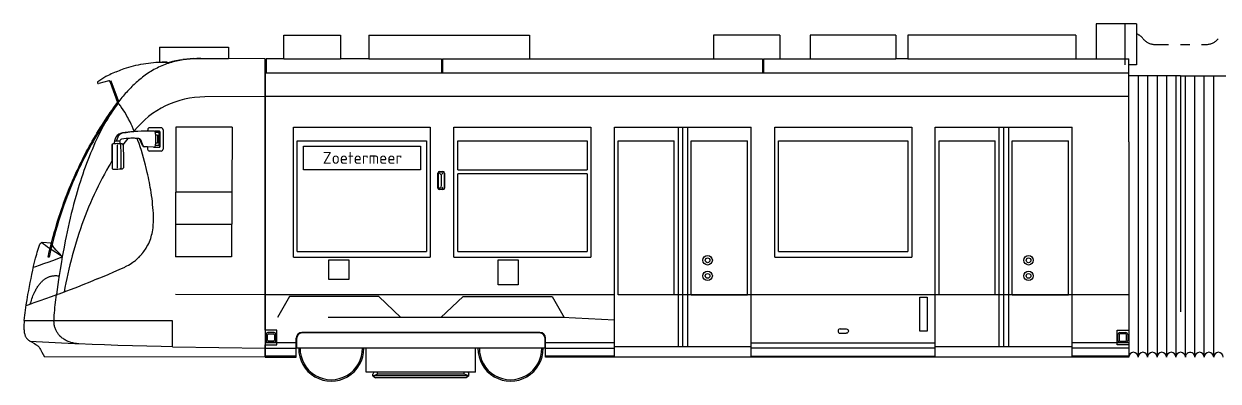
# Model space of a CAD drawing. Header units: metres. Extents: x -36.8 to 0, y 0 to 5.1.
# Drawn here: x -36.76 to -24.11, y -0.01 to 3.77 of the extents above; entities that cross this region are included whole.
import ezdxf
from ezdxf.enums import TextEntityAlignment as Align

# ---------------------------------------------------------------- set-up
doc = ezdxf.new("R2010")
doc.units = ezdxf.units.M
doc.header["$MEASUREMENT"] = 0
for name, pattern in [('AUSGEZOGEN', [0]), ('GESTRICHELT', [0.5, 0.25, -0.25]), ('STRICH2PUNKT', [0.5, 0.25, -0.1, 0, -0.05, 0, -0.1]), ('STRICHPUNKT', [0.4, 0.15, -0.125, 0, -0.125]), ('UNSICHTBAR', [0.5, 0.25, -0.25])]:
    doc.linetypes.add(name, pattern=pattern)
doc.styles.get("Standard").update_dxf_attribs({"font": '', "height": 0.25})
doc.styles.get('Standard').set_extended_font_data('NLCS-ISO')

msp = doc.modelspace()

# ---------------------------------------------------------------- linework, layer by layer
at = {"ltscale": 0.1}
for p, q in [((-25.399, 3.77), (-25.399, 3.4)), ((-24.972, 3.77), (-25.399, 3.77)), ((-24.972, 3.77), (-24.972, 3.335)), ((-34.006, 3.4), (-34.006, 3.65)), ((-34.006, 3.65), (-33.406, 3.65)), ((-33.406, 3.65), (-33.406, 3.4)), ((-33.106, 3.65), (-31.406, 3.65)), ((-33.106, 3.65), (-33.106, 3.4)), ((-31.406, 3.65), (-31.406, 3.4)), ((-29.456, 3.65), (-29.456, 3.4)), ((-28.751, 3.65), (-29.456, 3.65)), ((-28.751, 3.65), (-28.751, 3.4)), ((-27.524, 3.65), (-28.43, 3.65)), ((-28.43, 3.65), (-28.43, 3.4)), ((-27.524, 3.65), (-27.524, 3.4)), ((-27.395, 3.65), (-27.395, 3.4)), ((-25.615, 3.65), (-27.395, 3.65)), ((-25.615, 3.65), (-25.615, 3.4)), ((-35.325, 3.523), (-34.595, 3.523)), ((-35.325, 3.523), (-35.325, 3.365)), ((-34.595, 3.523), (-34.595, 3.403)), ((-35.733, 3.284), (-35.715, 3.29)), ((-35.715, 3.29), (-35.698, 3.296)), ((-35.698, 3.296), (-35.673, 3.304)), ((-35.673, 3.304), (-35.649, 3.312)), ((-35.649, 3.312), (-35.624, 3.319)), ((-35.624, 3.319), (-35.599, 3.325)), ((-35.599, 3.325), (-35.574, 3.331)), ((-35.574, 3.331), (-35.548, 3.337)), ((-35.548, 3.337), (-35.522, 3.342)), ((-35.522, 3.342), (-35.495, 3.347)), ((-35.495, 3.347), (-35.469, 3.351)), ((-35.469, 3.351), (-35.442, 3.355)), ((-35.442, 3.355), (-35.415, 3.358)), ((-35.415, 3.358), (-35.388, 3.361)), ((-35.388, 3.361), (-35.362, 3.363)), ((-35.362, 3.363), (-35.335, 3.364)), ((-35.335, 3.364), (-35.308, 3.365)), ((-35.325, 3.365), (-35.31, 3.366)), ((-35.31, 3.366), (-35.297, 3.366)), ((-35.308, 3.365), (-35.295, 3.366)), ((-35.295, 3.366), (-35.284, 3.366)), ((-35.284, 3.366), (-35.273, 3.365)), ((-35.273, 3.365), (-35.263, 3.365)), ((-35.263, 3.365), (-35.253, 3.364)), ((-35.253, 3.364), (-35.244, 3.363)), ((-35.246, 3.363), (-35.238, 3.361)), ((-35.244, 3.363), (-35.237, 3.361)), ((-35.238, 3.361), (-35.231, 3.36)), ((-35.237, 3.361), (-35.229, 3.359)), ((-35.23, 3.359), (-35.231, 3.36)), ((-35.228, 3.359), (-35.23, 3.359)), ((-35.228, 3.359), (-35.229, 3.359)), ((-35.226, 3.36), (-35.228, 3.359)), ((-35.226, 3.359), (-35.228, 3.359)), ((-35.226, 3.36), (-35.222, 3.361)), ((-35.224, 3.359), (-35.226, 3.359)), ((-35.224, 3.359), (-35.22, 3.36)), ((-35.207, 3.365), (-35.222, 3.361)), ((-35.205, 3.365), (-35.22, 3.36)), ((-35.188, 3.37), (-35.207, 3.365)), ((-35.186, 3.37), (-35.205, 3.365)), ((-35.169, 3.375), (-35.188, 3.37)), ((-35.167, 3.374), (-35.186, 3.37)), ((-35.15, 3.379), (-35.169, 3.375)), ((-35.149, 3.378), (-35.167, 3.374)), ((-35.131, 3.383), (-35.15, 3.379)), ((-35.13, 3.382), (-35.149, 3.378)), ((-35.112, 3.386), (-35.131, 3.383)), ((-35.111, 3.386), (-35.13, 3.382)), ((-35.093, 3.389), (-35.112, 3.386)), ((-35.092, 3.389), (-35.111, 3.386)), ((-35.093, 3.389), (-35.078, 3.391)), ((-35.092, 3.389), (-35.076, 3.391)), ((-35.074, 3.392), (-35.078, 3.391)), ((-35.072, 3.391), (-35.076, 3.391)), ((-35.055, 3.394), (-35.074, 3.392)), ((-35.053, 3.394), (-35.072, 3.391)), ((-35.036, 3.396), (-35.055, 3.394)), ((-35.034, 3.396), (-35.053, 3.394)), ((-34.96, 3.403), (-35.036, 3.396)), ((-35.016, 3.397), (-35.034, 3.396)), ((-34.999, 3.399), (-35.016, 3.397)), ((-34.981, 3.4), (-34.999, 3.399)), ((-34.963, 3.4), (-34.981, 3.4)), ((-34.928, 3.402), (-34.963, 3.4)), ((-34.96, 3.403), (-34.595, 3.403)), ((-34.89, 3.402), (-34.928, 3.402)), ((-34.205, 3.4), (-34.89, 3.402)), ((-34.205, 0.524), (-34.205, 3.4)), ((-34.195, 3.4), (-34.195, 3.25)), ((-34.006, 3.4), (-34.195, 3.4)), ((-34.006, 3.4), (-33.406, 3.4)), ((-33.106, 3.4), (-33.406, 3.4)), ((-33.106, 3.4), (-32.335, 3.4)), ((-32.335, 3.4), (-32.335, 3.25)), ((-32.325, 3.4), (-32.325, 3.25)), ((-32.325, 3.4), (-31.406, 3.4)), ((-31.406, 3.4), (-29.456, 3.4)), ((-29.456, 3.4), (-28.935, 3.4)), ((-28.935, 3.4), (-28.935, 3.25)), ((-28.925, 3.4), (-28.925, 3.25)), ((-28.925, 3.4), (-28.751, 3.4)), ((-28.751, 3.4), (-28.43, 3.4)), ((-28.43, 3.4), (-27.524, 3.4)), ((-27.395, 3.4), (-27.524, 3.4)), ((-27.395, 3.4), (-25.615, 3.4)), ((-25.615, 3.4), (-25.399, 3.4)), ((-25.399, 3.4), (-25.055, 3.4)), ((-25.055, 3.335), (-25.055, 3.4)), ((-25.055, 3.25), (-25.055, 3.335)), ((-24.972, 3.335), (-25.055, 3.335)), ((-35.957, 3.171), (-35.978, 3.157)), ((-35.863, 3.167), (-35.969, 3.139)), ((-35.935, 3.185), (-35.957, 3.171)), ((-35.914, 3.198), (-35.935, 3.185)), ((-35.892, 3.211), (-35.914, 3.198)), ((-35.869, 3.223), (-35.892, 3.211)), ((-35.852, 3.231), (-35.869, 3.223)), ((-35.863, 3.167), (-35.859, 3.167)), ((-35.859, 3.167), (-35.857, 3.168)), ((-35.856, 3.168), (-35.857, 3.168)), ((-35.855, 3.167), (-35.856, 3.168)), ((-35.854, 3.167), (-35.855, 3.167)), ((-35.853, 3.166), (-35.854, 3.167)), ((-35.852, 3.163), (-35.853, 3.166)), ((-35.836, 3.24), (-35.852, 3.231)), ((-35.849, 3.159), (-35.852, 3.163)), ((-35.819, 3.248), (-35.836, 3.24)), ((-35.802, 3.255), (-35.819, 3.248)), ((-35.784, 3.263), (-35.802, 3.255)), ((-35.784, 3.263), (-35.767, 3.27)), ((-35.767, 3.27), (-35.75, 3.277)), ((-35.75, 3.277), (-35.733, 3.284)), ((-34.206, 3.25), (-34.205, 2.661)), ((-34.195, 3.25), (-34.206, 3.25)), ((-34.195, 3.25), (-32.335, 3.25)), ((-32.335, 3.25), (-32.325, 3.25)), ((-32.325, 3.25), (-28.935, 3.25)), ((-28.935, 3.25), (-28.925, 3.25)), ((-28.925, 3.25), (-25.055, 3.25)), ((-25.055, 3.22), (-25.055, 3.25)), ((-24.505, 3.22), (-25.055, 3.22)), ((-25.055, 2.661), (-25.055, 3.22)), ((-24.955, 3.22), (-24.955, 0.24)), ((-24.855, 3.22), (-24.855, 0.24)), ((-24.755, 3.22), (-24.755, 0.24)), ((-24.655, 3.22), (-24.655, 0.24)), ((-24.555, 3.22), (-24.555, 0.24)), ((-24.505, 3.22), (-23.955, 3.22)), ((-24.455, 2.531), (-24.455, 3.22)), ((-24.355, 0.24), (-24.355, 3.22)), ((-24.255, 0.24), (-24.255, 3.22)), ((-24.155, 0.24), (-24.155, 3.22)), ((-35.981, 3.153), (-35.982, 3.15)), ((-35.982, 3.15), (-35.982, 3.147)), ((-35.982, 3.147), (-35.981, 3.145)), ((-35.979, 3.155), (-35.981, 3.153)), ((-35.978, 3.157), (-35.979, 3.155)), ((-35.847, 3.154), (-35.849, 3.159)), ((-35.845, 3.15), (-35.847, 3.154)), ((-35.765, 2.933), (-35.845, 3.15)), ((-35.789, 2.91), (-35.77, 2.936)), ((-35.765, 2.932), (-35.782, 2.909)), ((-35.765, 2.933), (-35.77, 2.936)), ((-35.765, 2.932), (-35.765, 2.933)), ((-35.883, 2.777), (-35.864, 2.804)), ((-35.862, 2.786), (-35.877, 2.761)), ((-35.864, 2.804), (-35.846, 2.83)), ((-35.847, 2.811), (-35.862, 2.786)), ((-35.831, 2.836), (-35.847, 2.811)), ((-35.846, 2.83), (-35.827, 2.857)), ((-35.815, 2.861), (-35.831, 2.836)), ((-35.827, 2.857), (-35.808, 2.884)), ((-35.799, 2.885), (-35.815, 2.861)), ((-35.808, 2.884), (-35.789, 2.91)), ((-35.782, 2.909), (-35.799, 2.885)), ((-35.971, 2.64), (-35.953, 2.667)), ((-35.953, 2.667), (-35.936, 2.695)), ((-35.92, 2.685), (-35.939, 2.65)), ((-35.936, 2.695), (-35.918, 2.722)), ((-35.906, 2.711), (-35.92, 2.685)), ((-35.918, 2.722), (-35.901, 2.749)), ((-35.892, 2.736), (-35.906, 2.711)), ((-35.901, 2.749), (-35.883, 2.777)), ((-35.877, 2.761), (-35.892, 2.736)), ((-35.306, 2.669), (-35.429, 2.669)), ((-35.15, 2.677), (-35.155, 1.302)), ((-34.556, 2.677), (-35.15, 2.677)), ((-34.556, 2.677), (-34.561, 1.302)), ((-34.205, 2.661), (-34.205, 0.24)), ((-33.905, 1.3), (-33.905, 2.675)), ((-33.905, 2.675), (-32.455, 2.675)), ((-32.455, 2.675), (-32.455, 1.3)), ((-32.205, 1.3), (-32.205, 2.675)), ((-32.205, 2.675), (-30.755, 2.675)), ((-30.755, 2.675), (-30.755, 1.3)), ((-30.505, 0.35), (-30.505, 2.675)), ((-30.505, 2.675), (-29.055, 2.675)), ((-29.83, 2.675), (-29.83, 0.35)), ((-29.78, 0.35), (-29.78, 2.675)), ((-29.73, 2.675), (-29.73, 0.35)), ((-29.055, 0.35), (-29.055, 2.675)), ((-28.805, 2.675), (-27.355, 2.675)), ((-28.805, 1.3), (-28.805, 2.675)), ((-27.355, 2.675), (-27.355, 1.3)), ((-27.105, 0.35), (-27.105, 2.675)), ((-27.105, 2.675), (-25.655, 2.675)), ((-26.43, 2.675), (-26.43, 0.35)), ((-26.38, 0.35), (-26.38, 2.675)), ((-26.33, 2.675), (-26.33, 0.35)), ((-25.655, 0.35), (-25.655, 2.675)), ((-25.055, 2.52), (-25.055, 2.661)), ((-36.037, 2.527), (-36.021, 2.556)), ((-36.021, 2.556), (-36.004, 2.584)), ((-35.991, 2.544), (-36.008, 2.508)), ((-36.004, 2.584), (-35.988, 2.612)), ((-35.974, 2.58), (-35.991, 2.544)), ((-35.988, 2.612), (-35.971, 2.64)), ((-35.957, 2.615), (-35.974, 2.58)), ((-35.939, 2.65), (-35.957, 2.615)), ((-35.741, 2.537), (-35.745, 2.531)), ((-35.736, 2.543), (-35.736, 2.543)), ((-35.678, 2.554), (-35.726, 2.548)), ((-35.672, 2.54), (-35.691, 2.517)), ((-35.66, 2.556), (-35.672, 2.54)), ((-35.593, 2.635), (-35.599, 2.628)), ((-35.59, 2.629), (-35.593, 2.635)), ((-35.553, 2.535), (-35.561, 2.556)), ((-35.541, 2.502), (-35.553, 2.535)), ((-35.504, 2.481), (-35.534, 2.544)), ((-35.497, 2.479), (-35.521, 2.541)), ((-35.449, 2.649), (-35.45, 2.636)), ((-35.325, 2.632), (-35.376, 2.632)), ((-35.332, 2.62), (-35.367, 2.62)), ((-35.345, 2.592), (-35.365, 2.592)), ((-35.345, 2.592), (-35.345, 2.506)), ((-35.332, 2.62), (-35.332, 2.481)), ((-35.324, 2.632), (-35.325, 2.462)), ((-35.32, 2.627), (-35.321, 2.467)), ((-35.32, 2.6), (-35.32, 2.6)), ((-35.286, 2.649), (-35.286, 2.443)), ((-24.455, 0.24), (-24.455, 2.531)), ((-36.115, 2.384), (-36.1, 2.413)), ((-36.1, 2.413), (-36.085, 2.442)), ((-36.085, 2.442), (-36.069, 2.471)), ((-36.069, 2.471), (-36.053, 2.499)), ((-36.039, 2.436), (-36.054, 2.4)), ((-36.053, 2.499), (-36.037, 2.527)), ((-36.024, 2.472), (-36.039, 2.436)), ((-36.008, 2.508), (-36.024, 2.472)), ((-35.801, 2.5), (-35.802, 2.521)), ((-35.789, 2.526), (-35.797, 2.526)), ((-35.789, 2.527), (-35.789, 2.526)), ((-35.767, 2.526), (-35.789, 2.526)), ((-35.767, 2.528), (-35.767, 2.526)), ((-35.747, 2.526), (-35.767, 2.526)), ((-35.741, 2.5), (-35.762, 2.5)), ((-35.749, 2.528), (-35.756, 2.528)), ((-35.741, 2.5), (-35.742, 2.521)), ((-35.722, 2.5), (-35.741, 2.5)), ((-35.691, 2.517), (-35.708, 2.493)), ((-35.529, 2.468), (-35.541, 2.502)), ((-35.517, 2.429), (-35.529, 2.468)), ((-35.505, 2.391), (-35.517, 2.429)), ((-35.45, 2.467), (-35.487, 2.469)), ((-35.45, 2.467), (-35.45, 2.444)), ((-35.389, 2.463), (-35.45, 2.467)), ((-35.306, 2.423), (-35.43, 2.423)), ((-35.381, 2.463), (-35.381, 2.463)), ((-35.38, 2.463), (-35.38, 2.462)), ((-35.38, 2.462), (-35.38, 2.462)), ((-35.374, 2.462), (-35.38, 2.462)), ((-35.325, 2.462), (-35.374, 2.462)), ((-35.332, 2.481), (-35.367, 2.482)), ((-35.346, 2.506), (-35.366, 2.506)), ((-33.865, 2.53), (-32.495, 2.53)), ((-33.865, 1.357), (-33.865, 2.53)), ((-33.8, 2.475), (-32.56, 2.475)), ((-33.8, 2.225), (-33.8, 2.475)), ((-32.56, 2.475), (-32.56, 2.225)), ((-32.495, 2.53), (-32.495, 1.357)), ((-32.165, 2.53), (-30.795, 2.53)), ((-32.165, 2.223), (-32.165, 2.53)), ((-30.795, 2.53), (-30.795, 2.223)), ((-30.465, 0.9), (-30.465, 2.53)), ((-30.465, 2.53), (-29.87, 2.53)), ((-29.87, 0.9), (-29.87, 2.53)), ((-29.69, 0.9), (-29.69, 2.53)), ((-29.69, 2.53), (-29.095, 2.53)), ((-29.095, 0.9), (-29.095, 2.53)), ((-28.765, 2.53), (-27.395, 2.53)), ((-28.765, 1.357), (-28.765, 2.53)), ((-27.395, 2.53), (-27.395, 1.357)), ((-27.065, 2.53), (-26.47, 2.53)), ((-27.065, 0.9), (-27.065, 2.53)), ((-26.47, 0.9), (-26.47, 2.53)), ((-26.29, 2.53), (-25.695, 2.53)), ((-26.29, 0.9), (-26.29, 2.53)), ((-25.695, 0.9), (-25.695, 2.53)), ((-25.055, 2.52), (-25.055, 0.24)), ((-36.181, 2.252), (-36.168, 2.279)), ((-36.168, 2.279), (-36.155, 2.305)), ((-36.155, 2.305), (-36.142, 2.332)), ((-36.142, 2.332), (-36.129, 2.358)), ((-36.129, 2.358), (-36.115, 2.384)), ((-36.098, 2.289), (-36.111, 2.252)), ((-36.084, 2.326), (-36.098, 2.289)), ((-36.069, 2.363), (-36.084, 2.326)), ((-36.054, 2.4), (-36.069, 2.363)), ((-35.849, 2.283), (-35.861, 2.262)), ((-35.836, 2.304), (-35.849, 2.283)), ((-35.828, 2.317), (-35.836, 2.304)), ((-35.493, 2.352), (-35.505, 2.391)), ((-35.482, 2.313), (-35.493, 2.352)), ((-35.472, 2.273), (-35.482, 2.313)), ((-36.23, 2.145), (-36.218, 2.172)), ((-36.218, 2.172), (-36.206, 2.199)), ((-36.206, 2.199), (-36.194, 2.225)), ((-36.194, 2.225), (-36.181, 2.252)), ((-36.137, 2.178), (-36.15, 2.14)), ((-36.125, 2.215), (-36.137, 2.178)), ((-36.111, 2.252), (-36.125, 2.215)), ((-35.909, 2.178), (-35.932, 2.135)), ((-35.885, 2.22), (-35.909, 2.178)), ((-35.861, 2.262), (-35.885, 2.22)), ((-35.469, 2.258), (-35.472, 2.273)), ((-35.461, 2.227), (-35.469, 2.258)), ((-35.454, 2.195), (-35.461, 2.227)), ((-35.448, 2.169), (-35.454, 2.195)), ((-35.442, 2.142), (-35.448, 2.169)), ((-32.56, 2.225), (-33.8, 2.225)), ((-32.165, 2.223), (-30.795, 2.223)), ((-32.165, 1.357), (-32.165, 2.183)), ((-30.795, 2.183), (-32.165, 2.183)), ((-30.795, 2.183), (-30.795, 1.357)), ((-36.288, 2.008), (-36.277, 2.036)), ((-36.277, 2.036), (-36.265, 2.063)), ((-36.265, 2.063), (-36.254, 2.09)), ((-36.254, 2.09), (-36.242, 2.118)), ((-36.242, 2.118), (-36.23, 2.145)), ((-36.186, 2.028), (-36.197, 1.99)), ((-36.174, 2.065), (-36.186, 2.028)), ((-36.162, 2.103), (-36.174, 2.065)), ((-36.15, 2.14), (-36.162, 2.103)), ((-35.976, 2.049), (-35.997, 2.005)), ((-35.954, 2.092), (-35.976, 2.049)), ((-35.932, 2.135), (-35.954, 2.092)), ((-35.437, 2.116), (-35.442, 2.142)), ((-35.432, 2.089), (-35.437, 2.116)), ((-35.427, 2.063), (-35.432, 2.089)), ((-35.422, 2.036), (-35.427, 2.063)), ((-35.418, 2.01), (-35.422, 2.036)), ((-36.34, 1.87), (-36.33, 1.898)), ((-36.33, 1.898), (-36.32, 1.926)), ((-36.32, 1.926), (-36.309, 1.953)), ((-36.309, 1.953), (-36.299, 1.981)), ((-36.299, 1.981), (-36.288, 2.008)), ((-36.222, 1.904), (-36.235, 1.856)), ((-36.208, 1.952), (-36.222, 1.904)), ((-36.197, 1.99), (-36.208, 1.952)), ((-36.038, 1.917), (-36.057, 1.873)), ((-36.018, 1.961), (-36.038, 1.917)), ((-35.997, 2.005), (-36.018, 1.961)), ((-35.413, 1.983), (-35.418, 2.01)), ((-35.408, 1.951), (-35.413, 1.983)), ((-35.404, 1.92), (-35.408, 1.951)), ((-35.4, 1.888), (-35.404, 1.92)), ((-36.378, 1.762), (-36.364, 1.802)), ((-36.364, 1.802), (-36.35, 1.842)), ((-36.35, 1.842), (-36.34, 1.87)), ((-36.247, 1.808), (-36.259, 1.761)), ((-36.235, 1.856), (-36.247, 1.808)), ((-36.095, 1.782), (-36.113, 1.736)), ((-36.076, 1.828), (-36.095, 1.782)), ((-36.057, 1.873), (-36.076, 1.828)), ((-35.397, 1.857), (-35.4, 1.888)), ((-35.394, 1.826), (-35.397, 1.857)), ((-35.391, 1.794), (-35.394, 1.826)), ((-35.389, 1.763), (-35.391, 1.794)), ((-36.416, 1.64), (-36.404, 1.681)), ((-36.404, 1.681), (-36.391, 1.722)), ((-36.391, 1.722), (-36.378, 1.762)), ((-36.282, 1.664), (-36.293, 1.616)), ((-36.271, 1.712), (-36.282, 1.664)), ((-36.259, 1.761), (-36.271, 1.712)), ((-36.13, 1.69), (-36.147, 1.643)), ((-36.113, 1.736), (-36.13, 1.69)), ((-35.391, 1.632), (-35.39, 1.647)), ((-35.39, 1.647), (-35.389, 1.661)), ((-35.389, 1.734), (-35.389, 1.763)), ((-35.388, 1.705), (-35.389, 1.734)), ((-35.389, 1.676), (-35.388, 1.69)), ((-35.389, 1.661), (-35.389, 1.676)), ((-35.388, 1.69), (-35.388, 1.705)), ((-34.56, 1.646), (-35.154, 1.646)), ((-36.451, 1.518), (-36.44, 1.559)), ((-36.44, 1.559), (-36.428, 1.6)), ((-36.428, 1.6), (-36.416, 1.64)), ((-36.314, 1.519), (-36.324, 1.471)), ((-36.304, 1.568), (-36.314, 1.519)), ((-36.293, 1.616), (-36.304, 1.568)), ((-36.179, 1.55), (-36.194, 1.503)), ((-36.163, 1.597), (-36.179, 1.55)), ((-36.147, 1.643), (-36.163, 1.597)), ((-35.413, 1.514), (-35.408, 1.532)), ((-35.408, 1.532), (-35.403, 1.55)), ((-35.403, 1.55), (-35.399, 1.568)), ((-35.399, 1.568), (-35.396, 1.588)), ((-35.396, 1.588), (-35.393, 1.608)), ((-35.393, 1.608), (-35.392, 1.618)), ((-35.392, 1.618), (-35.391, 1.632)), ((-36.613, 1.372), (-36.606, 1.393)), ((-36.606, 1.393), (-36.599, 1.415)), ((-36.599, 1.415), (-36.591, 1.435)), ((-36.591, 1.435), (-36.589, 1.439)), ((-36.589, 1.439), (-36.587, 1.442)), ((-36.587, 1.442), (-36.585, 1.445)), ((-36.585, 1.445), (-36.582, 1.448)), ((-36.582, 1.448), (-36.579, 1.45)), ((-36.579, 1.45), (-36.575, 1.452)), ((-36.554, 1.435), (-36.576, 1.452)), ((-36.575, 1.452), (-36.571, 1.454)), ((-36.571, 1.454), (-36.567, 1.454)), ((-36.567, 1.454), (-36.564, 1.455)), ((-36.564, 1.455), (-36.56, 1.455)), ((-36.48, 1.445), (-36.56, 1.455)), ((-36.534, 1.421), (-36.554, 1.435)), ((-36.513, 1.406), (-36.534, 1.421)), ((-36.489, 1.39), (-36.513, 1.406)), ((-36.48, 1.445), (-36.472, 1.436)), ((-36.472, 1.436), (-36.462, 1.477)), ((-36.472, 1.436), (-36.468, 1.431)), ((-36.468, 1.431), (-36.454, 1.414)), ((-36.462, 1.477), (-36.451, 1.518)), ((-36.439, 1.396), (-36.454, 1.414)), ((-36.419, 1.374), (-36.439, 1.396)), ((-36.336, 1.404), (-36.349, 1.337)), ((-36.324, 1.471), (-36.336, 1.404)), ((-36.223, 1.409), (-36.237, 1.362)), ((-36.209, 1.456), (-36.223, 1.409)), ((-36.194, 1.503), (-36.209, 1.456)), ((-35.474, 1.382), (-35.466, 1.395)), ((-35.466, 1.395), (-35.457, 1.411)), ((-35.457, 1.411), (-35.448, 1.427)), ((-35.448, 1.427), (-35.439, 1.444)), ((-35.439, 1.444), (-35.432, 1.461)), ((-35.432, 1.461), (-35.425, 1.479)), ((-35.425, 1.479), (-35.418, 1.496)), ((-35.418, 1.496), (-35.413, 1.514)), ((-36.648, 1.244), (-36.637, 1.287)), ((-36.637, 1.287), (-36.631, 1.308)), ((-36.631, 1.308), (-36.625, 1.33)), ((-36.625, 1.33), (-36.619, 1.351)), ((-36.619, 1.351), (-36.613, 1.372)), ((-36.461, 1.372), (-36.489, 1.39)), ((-36.422, 1.346), (-36.461, 1.372)), ((-36.374, 1.316), (-36.422, 1.346)), ((-36.419, 1.374), (-36.389, 1.34)), ((-36.389, 1.34), (-36.355, 1.304)), ((-36.355, 1.304), (-36.374, 1.316)), ((-36.349, 1.337), (-36.355, 1.304)), ((-36.262, 1.266), (-36.274, 1.218)), ((-36.25, 1.314), (-36.262, 1.266)), ((-36.237, 1.362), (-36.25, 1.314)), ((-35.58, 1.264), (-35.572, 1.271)), ((-35.572, 1.271), (-35.564, 1.278)), ((-35.564, 1.278), (-35.556, 1.285)), ((-35.556, 1.285), (-35.548, 1.293)), ((-35.548, 1.293), (-35.54, 1.3)), ((-35.54, 1.3), (-35.533, 1.308)), ((-35.533, 1.308), (-35.522, 1.319)), ((-35.522, 1.319), (-35.513, 1.33)), ((-35.513, 1.33), (-35.51, 1.333)), ((-35.51, 1.333), (-35.501, 1.345)), ((-35.501, 1.345), (-35.492, 1.357)), ((-35.492, 1.357), (-35.483, 1.369)), ((-35.483, 1.369), (-35.474, 1.382)), ((-34.561, 1.302), (-35.155, 1.302)), ((-33.905, 1.3), (-32.455, 1.3)), ((-33.865, 1.357), (-32.495, 1.357)), ((-33.53, 1.06), (-33.53, 1.27)), ((-33.53, 1.27), (-33.32, 1.27)), ((-33.32, 1.27), (-33.32, 1.06)), ((-32.205, 1.3), (-30.755, 1.3)), ((-32.165, 1.357), (-30.795, 1.357)), ((-31.735, 1.27), (-31.525, 1.27)), ((-31.735, 1.005), (-31.735, 1.27)), ((-31.525, 1.27), (-31.525, 1.005)), ((-28.805, 1.3), (-27.355, 1.3)), ((-28.765, 1.357), (-27.395, 1.357)), ((-36.677, 1.116), (-36.668, 1.159)), ((-36.668, 1.159), (-36.658, 1.202)), ((-36.658, 1.202), (-36.648, 1.244)), ((-36.286, 1.17), (-36.296, 1.122)), ((-36.274, 1.218), (-36.286, 1.17)), ((-35.869, 1.116), (-35.81, 1.142)), ((-35.81, 1.142), (-35.752, 1.168)), ((-35.752, 1.168), (-35.693, 1.194)), ((-35.693, 1.194), (-35.686, 1.198)), ((-35.686, 1.198), (-35.669, 1.206)), ((-35.669, 1.206), (-35.653, 1.215)), ((-35.653, 1.215), (-35.637, 1.224)), ((-35.637, 1.224), (-35.621, 1.234)), ((-35.621, 1.234), (-35.606, 1.245)), ((-35.606, 1.245), (-35.597, 1.251)), ((-35.597, 1.251), (-35.589, 1.257)), ((-35.589, 1.257), (-35.58, 1.264)), ((-36.703, 0.988), (-36.694, 1.031)), ((-36.694, 1.031), (-36.686, 1.073)), ((-36.686, 1.073), (-36.677, 1.116)), ((-36.316, 1.026), (-36.326, 0.977)), ((-36.307, 1.074), (-36.316, 1.026)), ((-36.296, 1.122), (-36.307, 1.074)), ((-36.062, 1.035), (-36.138, 1.004)), ((-35.986, 1.067), (-36.062, 1.035)), ((-35.986, 1.067), (-35.927, 1.091)), ((-35.927, 1.091), (-35.869, 1.116)), ((-33.32, 1.06), (-33.53, 1.06)), ((-36.727, 0.847), (-36.718, 0.902)), ((-36.718, 0.902), (-36.71, 0.945)), ((-36.71, 0.945), (-36.703, 0.988)), ((-36.326, 0.977), (-36.334, 0.929)), ((-36.322, 0.933), (-36.334, 0.929)), ((-36.262, 0.956), (-36.322, 0.933)), ((-36.194, 0.982), (-36.262, 0.956)), ((-36.138, 1.004), (-36.194, 0.982)), ((-31.525, 1.005), (-31.735, 1.005)), ((-30.505, 0.24), (-30.505, 0.9)), ((-29.87, 0.9), (-30.465, 0.9)), ((-29.69, 0.9), (-29.095, 0.9)), ((-29.055, 0.24), (-29.055, 0.9)), ((-27.105, 0.24), (-27.105, 0.9)), ((-26.47, 0.9), (-27.065, 0.9)), ((-26.29, 0.9), (-25.695, 0.9)), ((-25.655, 0.24), (-25.655, 0.9)), ((-36.744, 0.737), (-36.736, 0.792)), ((-36.736, 0.792), (-36.727, 0.847)), ((-27.27, 0.515), (-27.27, 0.875)), ((-27.27, 0.875), (-27.19, 0.875)), ((-27.19, 0.875), (-27.19, 0.515)), ((-36.758, 0.627), (-36.755, 0.654)), ((-36.755, 0.654), (-36.751, 0.682)), ((-36.751, 0.682), (-36.748, 0.71)), ((-36.748, 0.71), (-36.744, 0.737)), ((-36.76, 0.602), (-36.761, 0.59)), ((-36.761, 0.59), (-36.761, 0.579)), ((-36.761, 0.579), (-36.761, 0.567)), ((-36.761, 0.567), (-36.761, 0.556)), ((-36.761, 0.556), (-36.761, 0.546)), ((-36.761, 0.546), (-36.761, 0.536)), ((-36.761, 0.536), (-36.76, 0.526)), ((-36.758, 0.627), (-36.76, 0.602)), ((-36.76, 0.526), (-36.759, 0.517)), ((-36.759, 0.517), (-36.758, 0.508)), ((-36.758, 0.508), (-36.757, 0.499)), ((-34.081, 0.524), (-34.205, 0.524)), ((-34.205, 0.524), (-34.205, 0.371)), ((-34.081, 0.371), (-34.081, 0.524)), ((-28.113, 0.538), (-28.048, 0.538)), ((-27.19, 0.515), (-27.27, 0.515)), ((-25.179, 0.524), (-25.055, 0.524)), ((-25.179, 0.371), (-25.179, 0.524)), ((-25.055, 0.524), (-25.055, 0.371)), ((-36.757, 0.499), (-36.755, 0.491)), ((-36.755, 0.491), (-36.753, 0.484)), ((-36.753, 0.484), (-36.751, 0.476)), ((-36.751, 0.476), (-36.749, 0.47)), ((-36.749, 0.47), (-36.747, 0.463)), ((-36.747, 0.463), (-36.744, 0.457)), ((-36.744, 0.457), (-36.741, 0.452)), ((-36.741, 0.452), (-36.738, 0.446)), ((-36.738, 0.446), (-36.735, 0.441)), ((-36.735, 0.441), (-36.731, 0.437)), ((-36.731, 0.437), (-36.727, 0.433)), ((-36.727, 0.433), (-36.723, 0.429)), ((-36.723, 0.429), (-36.719, 0.425)), ((-36.719, 0.425), (-36.715, 0.421)), ((-36.715, 0.421), (-36.711, 0.418)), ((-36.711, 0.418), (-36.706, 0.415)), ((-36.706, 0.415), (-36.697, 0.409)), ((-36.697, 0.409), (-36.687, 0.403)), ((-36.687, 0.403), (-36.648, 0.382)), ((-36.648, 0.382), (-36.636, 0.374)), ((-33.875, 0.39), (-34.205, 0.39)), ((-34.195, 0.479), (-34.195, 0.415)), ((-34.181, 0.42), (-34.181, 0.475)), ((-34.111, 0.5), (-34.175, 0.5)), ((-34.175, 0.396), (-34.111, 0.396)), ((-34.171, 0.485), (-34.116, 0.485)), ((-34.116, 0.41), (-34.171, 0.41)), ((-34.106, 0.475), (-34.106, 0.42)), ((-34.091, 0.415), (-34.091, 0.479)), ((-33.875, 0.335), (-33.875, 0.44)), ((-33.87, 0.335), (-33.87, 0.44)), ((-31.295, 0.5), (-33.815, 0.5)), ((-31.295, 0.495), (-33.815, 0.495)), ((-31.24, 0.335), (-31.24, 0.44)), ((-31.235, 0.335), (-31.235, 0.44)), ((-30.505, 0.39), (-31.235, 0.39)), ((-29.055, 0.39), (-27.105, 0.39)), ((-28.113, 0.493), (-28.048, 0.493)), ((-25.055, 0.39), (-25.655, 0.39)), ((-25.169, 0.415), (-25.169, 0.479)), ((-25.155, 0.475), (-25.155, 0.42)), ((-25.149, 0.5), (-25.085, 0.5)), ((-25.085, 0.396), (-25.149, 0.396)), ((-25.09, 0.485), (-25.145, 0.485)), ((-25.145, 0.41), (-25.09, 0.41)), ((-25.08, 0.42), (-25.08, 0.475)), ((-25.065, 0.479), (-25.065, 0.415)), ((-36.636, 0.374), (-36.63, 0.37)), ((-36.63, 0.37), (-36.624, 0.366)), ((-36.624, 0.366), (-36.619, 0.362)), ((-36.619, 0.362), (-36.614, 0.358)), ((-36.614, 0.358), (-36.61, 0.354)), ((-36.61, 0.354), (-36.606, 0.35)), ((-36.606, 0.35), (-36.6, 0.343)), ((-36.6, 0.343), (-36.595, 0.336)), ((-36.595, 0.336), (-36.592, 0.331)), ((-36.592, 0.331), (-36.586, 0.32)), ((-36.586, 0.32), (-36.579, 0.307)), ((-36.579, 0.307), (-36.573, 0.293)), ((-36.573, 0.293), (-36.544, 0.242)), ((-34.205, 0.24), (-34.205, 0.371)), ((-34.205, 0.371), (-34.081, 0.371)), ((-33.875, 0.24), (-33.875, 0.335)), ((-33.85, 0.335), (-33.875, 0.335)), ((-33.161, 0.335), (-33.85, 0.335)), ((-33.135, 0.335), (-33.161, 0.335)), ((-31.975, 0.335), (-33.135, 0.335)), ((-33.135, 0.08), (-33.135, 0.335)), ((-31.975, 0.08), (-31.975, 0.335)), ((-31.95, 0.335), (-31.975, 0.335)), ((-31.261, 0.335), (-31.95, 0.335)), ((-31.235, 0.335), (-31.261, 0.335)), ((-31.235, 0.24), (-31.235, 0.335)), ((-30.505, 0.35), (-29.055, 0.35)), ((-27.105, 0.35), (-25.655, 0.35)), ((-25.055, 0.371), (-25.179, 0.371)), ((-34.205, 0.24), (-36.544, 0.242)), ((-33.875, 0.25), (-34.205, 0.25)), ((-34.205, 0.24), (-33.875, 0.24)), ((-30.505, 0.25), (-31.235, 0.25)), ((-25.055, 0.24), (-31.235, 0.24)), ((-29.055, 0.25), (-27.105, 0.25)), ((-25.055, 0.25), (-25.655, 0.25)), ((-33.055, 0.08), (-33.135, 0.08)), ((-33.055, 0.08), (-33.064, 0.06)), ((-33.064, 0.04), (-33.064, 0.06)), ((-33.064, 0.04), (-33.015, 0.06)), ((-32.047, 0.04), (-33.064, 0.04)), ((-33.064, 0.04), (-33.035, 0.02)), ((-32.055, 0.08), (-33.055, 0.08)), ((-32.075, 0.02), (-33.035, 0.02)), ((-33.015, 0.06), (-33.015, 0.08)), ((-32.095, 0.06), (-33.015, 0.06)), ((-32.095, 0.06), (-32.095, 0.08)), ((-32.047, 0.04), (-32.095, 0.06)), ((-32.047, 0.04), (-32.075, 0.02)), ((-31.975, 0.08), (-32.055, 0.08)), ((-32.055, 0.08), (-32.047, 0.06)), ((-32.047, 0.04), (-32.047, 0.06))]:
    msp.add_line(p, q, dxfattribs=at)
at = {"linetype": 'GESTRICHELT', "ltscale": 10}
for p, q in [((-25.096, 3.77), (-25.096, 3.335)), ((-35.835, 3.164), (-35.845, 3.161)), ((-35.758, 2.956), (-35.835, 3.164)), ((-35.768, 2.952), (-35.845, 3.161)), ((-35.762, 2.93), (-35.781, 2.904)), ((-35.758, 2.956), (-35.768, 2.952)), ((-35.762, 2.93), (-35.765, 2.933)), ((-35.856, 2.798), (-35.874, 2.771)), ((-35.838, 2.825), (-35.856, 2.798)), ((-35.819, 2.851), (-35.838, 2.825)), ((-35.8, 2.878), (-35.819, 2.851)), ((-35.781, 2.904), (-35.8, 2.878)), ((-35.945, 2.662), (-35.962, 2.634)), ((-35.928, 2.689), (-35.945, 2.662)), ((-35.91, 2.717), (-35.928, 2.689)), ((-35.892, 2.744), (-35.91, 2.717)), ((-35.874, 2.771), (-35.892, 2.744)), ((-36.012, 2.551), (-36.028, 2.522)), ((-35.996, 2.579), (-36.012, 2.551)), ((-35.979, 2.607), (-35.996, 2.579)), ((-35.962, 2.634), (-35.979, 2.607)), ((-36.091, 2.409), (-36.106, 2.38)), ((-36.076, 2.437), (-36.091, 2.409)), ((-36.06, 2.466), (-36.076, 2.437)), ((-36.044, 2.494), (-36.06, 2.466)), ((-36.028, 2.522), (-36.044, 2.494)), ((-36.146, 2.301), (-36.159, 2.274)), ((-36.133, 2.327), (-36.146, 2.301)), ((-36.12, 2.354), (-36.133, 2.327)), ((-36.106, 2.38), (-36.12, 2.354)), ((-36.209, 2.168), (-36.221, 2.141)), ((-36.197, 2.194), (-36.209, 2.168)), ((-36.185, 2.221), (-36.197, 2.194)), ((-36.172, 2.248), (-36.185, 2.221)), ((-36.159, 2.274), (-36.172, 2.248)), ((-36.267, 2.032), (-36.278, 2.005)), ((-36.256, 2.059), (-36.267, 2.032)), ((-36.245, 2.086), (-36.256, 2.059)), ((-36.233, 2.114), (-36.245, 2.086)), ((-36.221, 2.141), (-36.233, 2.114)), ((-36.31, 1.922), (-36.321, 1.894)), ((-36.3, 1.95), (-36.31, 1.922)), ((-36.289, 1.977), (-36.3, 1.95)), ((-36.278, 2.005), (-36.289, 1.977)), ((-36.359, 1.786), (-36.377, 1.732)), ((-36.341, 1.839), (-36.359, 1.786)), ((-36.331, 1.867), (-36.341, 1.839)), ((-36.321, 1.894), (-36.331, 1.867)), ((-36.394, 1.679), (-36.41, 1.625)), ((-36.377, 1.732), (-36.394, 1.679)), ((-36.426, 1.571), (-36.441, 1.517)), ((-36.41, 1.625), (-36.426, 1.571)), ((-36.492, 1.354), (-36.479, 1.409)), ((-36.469, 1.408), (-36.482, 1.353)), ((-36.479, 1.409), (-36.472, 1.436)), ((-36.455, 1.462), (-36.469, 1.408)), ((-36.441, 1.517), (-36.455, 1.462)), ((-36.504, 1.3), (-36.492, 1.354)), ((-36.494, 1.298), (-36.504, 1.3)), ((-36.482, 1.353), (-36.494, 1.298))]:
    msp.add_line(p, q, dxfattribs=at)
at = {"linetype": 'STRICHPUNKT'}
msp.add_line((-24.783, 3.553), (-24.228, 3.553), dxfattribs=at)
at = {"linetype": 'AUSGEZOGEN', "ltscale": 10}
for p, q in [((-35.367, 3.294), (-35.383, 3.285)), ((-35.351, 3.302), (-35.367, 3.294)), ((-35.334, 3.31), (-35.351, 3.302)), ((-35.317, 3.318), (-35.334, 3.31)), ((-35.3, 3.326), (-35.317, 3.318)), ((-35.283, 3.333), (-35.3, 3.326)), ((-35.266, 3.339), (-35.283, 3.333)), ((-35.249, 3.346), (-35.266, 3.339)), ((-35.232, 3.352), (-35.249, 3.346)), ((-35.214, 3.357), (-35.232, 3.352)), ((-35.197, 3.362), (-35.214, 3.357)), ((-35.179, 3.367), (-35.197, 3.362)), ((-35.161, 3.372), (-35.179, 3.367)), ((-35.144, 3.376), (-35.161, 3.372)), ((-35.126, 3.379), (-35.144, 3.376)), ((-35.108, 3.383), (-35.126, 3.379)), ((-35.091, 3.386), (-35.108, 3.383)), ((-35.073, 3.389), (-35.091, 3.386)), ((-35.055, 3.391), (-35.073, 3.389)), ((-35.037, 3.393), (-35.055, 3.391)), ((-35.019, 3.395), (-35.037, 3.393)), ((-35.001, 3.397), (-35.019, 3.395)), ((-34.983, 3.398), (-35.001, 3.397)), ((-34.965, 3.4), (-34.983, 3.398)), ((-34.947, 3.4), (-34.965, 3.4)), ((-34.929, 3.401), (-34.947, 3.4)), ((-34.887, 3.402), (-34.929, 3.401)), ((-35.546, 3.171), (-35.558, 3.161)), ((-35.534, 3.182), (-35.546, 3.171)), ((-35.52, 3.193), (-35.534, 3.182)), ((-35.505, 3.205), (-35.52, 3.193)), ((-35.491, 3.216), (-35.505, 3.205)), ((-35.476, 3.226), (-35.491, 3.216)), ((-35.461, 3.237), (-35.476, 3.226)), ((-35.446, 3.247), (-35.461, 3.237)), ((-35.43, 3.257), (-35.446, 3.247)), ((-35.415, 3.267), (-35.43, 3.257)), ((-35.399, 3.276), (-35.415, 3.267)), ((-35.383, 3.285), (-35.399, 3.276)), ((-35.675, 3.044), (-35.687, 3.031)), ((-35.663, 3.058), (-35.675, 3.044)), ((-35.651, 3.071), (-35.663, 3.058)), ((-35.629, 3.094), (-35.651, 3.071)), ((-35.617, 3.106), (-35.629, 3.094)), ((-35.606, 3.117), (-35.617, 3.106)), ((-35.594, 3.128), (-35.606, 3.117)), ((-35.582, 3.139), (-35.594, 3.128)), ((-35.571, 3.15), (-35.582, 3.139)), ((-35.558, 3.161), (-35.571, 3.15)), ((-35.744, 2.961), (-35.765, 2.932)), ((-35.764, 2.932), (-35.765, 2.932)), ((-35.761, 2.928), (-35.764, 2.932)), ((-35.756, 2.923), (-35.761, 2.928)), ((-35.75, 2.917), (-35.756, 2.923)), ((-35.741, 2.905), (-35.75, 2.917)), ((-35.722, 2.989), (-35.744, 2.961)), ((-35.71, 3.003), (-35.722, 2.989)), ((-35.699, 3.017), (-35.71, 3.003)), ((-35.687, 3.031), (-35.699, 3.017)), ((-34.205, 3), (-34.845, 2.996)), ((-25.055, 3), (-34.206, 3)), ((-35.735, 2.897), (-35.741, 2.905)), ((-35.729, 2.888), (-35.735, 2.897)), ((-35.716, 2.869), (-35.729, 2.888)), ((-35.708, 2.858), (-35.716, 2.869)), ((-35.693, 2.833), (-35.708, 2.858)), ((-35.678, 2.809), (-35.693, 2.833)), ((-35.67, 2.793), (-35.678, 2.809)), ((-35.661, 2.778), (-35.67, 2.793)), ((-35.653, 2.762), (-35.661, 2.778)), ((-35.637, 2.731), (-35.653, 2.762)), ((-35.626, 2.708), (-35.637, 2.731)), ((-35.615, 2.686), (-35.626, 2.708)), ((-35.603, 2.659), (-35.615, 2.686)), ((-35.593, 2.635), (-35.603, 2.659)), ((-35.386, 2.635), (-35.4, 2.635)), ((-35.821, 2.24), (-35.824, 2.488)), ((-35.768, 2.242), (-35.771, 2.49)), ((-35.152, 1.99), (-34.558, 1.99)), ((-36.492, 1.25), (-36.426, 1.274)), ((-36.426, 1.274), (-36.365, 1.297)), ((-36.365, 1.297), (-36.355, 1.3)), ((-36.355, 1.304), (-36.364, 1.248)), ((-36.66, 1.192), (-36.635, 1.2)), ((-36.635, 1.2), (-36.596, 1.214)), ((-36.596, 1.214), (-36.549, 1.23)), ((-36.549, 1.23), (-36.492, 1.25)), ((-36.377, 1.166), (-36.394, 1.061)), ((-36.364, 1.248), (-36.377, 1.166)), ((-36.598, 1.009), (-36.592, 1.017)), ((-36.592, 1.017), (-36.587, 1.023)), ((-36.587, 1.023), (-36.581, 1.03)), ((-36.581, 1.03), (-36.575, 1.036)), ((-36.575, 1.036), (-36.569, 1.042)), ((-36.569, 1.042), (-36.563, 1.048)), ((-36.563, 1.048), (-36.556, 1.054)), ((-36.556, 1.054), (-36.55, 1.059)), ((-36.55, 1.059), (-36.544, 1.064)), ((-36.544, 1.064), (-36.537, 1.068)), ((-36.537, 1.068), (-36.531, 1.072)), ((-36.531, 1.072), (-36.524, 1.076)), ((-36.524, 1.076), (-36.518, 1.08)), ((-36.518, 1.08), (-36.511, 1.083)), ((-36.511, 1.083), (-36.504, 1.086)), ((-36.504, 1.086), (-36.497, 1.089)), ((-36.497, 1.089), (-36.49, 1.092)), ((-36.49, 1.092), (-36.483, 1.094)), ((-36.483, 1.094), (-36.476, 1.096)), ((-36.476, 1.096), (-36.469, 1.098)), ((-36.469, 1.098), (-36.462, 1.1)), ((-36.462, 1.1), (-36.454, 1.101)), ((-36.454, 1.101), (-36.447, 1.102)), ((-36.447, 1.102), (-36.44, 1.102)), ((-36.44, 1.102), (-36.432, 1.103)), ((-36.432, 1.103), (-36.425, 1.103)), ((-36.425, 1.103), (-36.417, 1.103)), ((-36.417, 1.103), (-36.405, 1.102)), ((-36.405, 1.102), (-36.397, 1.101)), ((-36.394, 1.061), (-36.402, 1.008)), ((-36.397, 1.101), (-36.388, 1.1)), ((-36.671, 0.873), (-36.665, 0.888)), ((-36.665, 0.888), (-36.659, 0.902)), ((-36.659, 0.902), (-36.65, 0.923)), ((-36.65, 0.923), (-36.645, 0.933)), ((-36.645, 0.933), (-36.64, 0.942)), ((-36.64, 0.942), (-36.635, 0.952)), ((-36.635, 0.952), (-36.63, 0.961)), ((-36.63, 0.961), (-36.625, 0.969)), ((-36.625, 0.969), (-36.62, 0.978)), ((-36.62, 0.978), (-36.615, 0.986)), ((-36.615, 0.986), (-36.609, 0.994)), ((-36.609, 0.994), (-36.604, 1.002)), ((-36.604, 1.002), (-36.598, 1.009)), ((-36.417, 0.898), (-36.473, 0.878)), ((-36.423, 0.847), (-36.416, 0.902)), ((-36.417, 0.898), (-36.405, 0.902)), ((-36.409, 0.955), (-36.416, 0.902)), ((-36.402, 1.008), (-36.409, 0.955)), ((-36.392, 0.907), (-36.405, 0.902)), ((-36.334, 0.929), (-36.392, 0.907)), ((-34.205, 0.9), (-35.154, 0.902)), ((-30.505, 0.9), (-34.205, 0.9)), ((-27.105, 0.9), (-29.055, 0.9)), ((-25.055, 0.9), (-25.655, 0.9)), ((-36.737, 0.787), (-36.666, 0.81)), ((-36.694, 0.801), (-36.688, 0.821)), ((-36.688, 0.821), (-36.686, 0.826)), ((-36.686, 0.826), (-36.681, 0.842)), ((-36.681, 0.842), (-36.676, 0.858)), ((-36.676, 0.858), (-36.671, 0.873)), ((-36.592, 0.836), (-36.666, 0.81)), ((-36.531, 0.857), (-36.592, 0.836)), ((-36.473, 0.878), (-36.531, 0.857)), ((-36.434, 0.737), (-36.432, 0.765)), ((-36.432, 0.765), (-36.429, 0.792)), ((-36.429, 0.792), (-36.423, 0.847)), ((-36.442, 0.627), (-36.441, 0.654)), ((-36.441, 0.654), (-36.439, 0.682)), ((-36.439, 0.682), (-36.437, 0.709)), ((-36.437, 0.709), (-36.434, 0.737)), ((-36.599, 0.622), (-36.758, 0.622)), ((-36.487, 0.622), (-36.599, 0.622)), ((-36.249, 0.622), (-36.487, 0.622)), ((-36.443, 0.618), (-36.442, 0.627)), ((-36.442, 0.609), (-36.443, 0.618)), ((-36.442, 0.599), (-36.442, 0.609)), ((-36.441, 0.59), (-36.442, 0.599)), ((-36.44, 0.581), (-36.441, 0.59)), ((-36.438, 0.572), (-36.44, 0.581)), ((-36.436, 0.564), (-36.438, 0.572)), ((-36.434, 0.555), (-36.436, 0.564)), ((-36.431, 0.546), (-36.434, 0.555)), ((-36.428, 0.538), (-36.431, 0.546)), ((-36.424, 0.53), (-36.428, 0.538)), ((-36.421, 0.522), (-36.424, 0.53)), ((-36.417, 0.514), (-36.421, 0.522)), ((-36.413, 0.506), (-36.417, 0.514)), ((-36.408, 0.499), (-36.413, 0.506)), ((-35.187, 0.622), (-36.249, 0.622)), ((-35.187, 0.373), (-35.187, 0.622)), ((-36.633, 0.4), (-36.687, 0.403)), ((-36.497, 0.394), (-36.633, 0.4)), ((-36.364, 0.387), (-36.497, 0.394)), ((-36.403, 0.492), (-36.408, 0.499)), ((-36.398, 0.485), (-36.403, 0.492)), ((-36.393, 0.478), (-36.398, 0.485)), ((-36.387, 0.471), (-36.393, 0.478)), ((-36.381, 0.465), (-36.387, 0.471)), ((-36.379, 0.463), (-36.381, 0.465)), ((-36.371, 0.455), (-36.379, 0.463)), ((-36.364, 0.448), (-36.371, 0.455)), ((-36.356, 0.441), (-36.364, 0.448)), ((-36.221, 0.381), (-36.364, 0.387)), ((-36.347, 0.435), (-36.356, 0.441)), ((-36.338, 0.429), (-36.347, 0.435)), ((-36.329, 0.423), (-36.338, 0.429)), ((-36.319, 0.418), (-36.329, 0.423)), ((-36.31, 0.413), (-36.319, 0.418)), ((-36.301, 0.408), (-36.31, 0.413)), ((-36.292, 0.404), (-36.301, 0.408)), ((-36.282, 0.401), (-36.292, 0.404)), ((-36.272, 0.397), (-36.282, 0.401)), ((-36.263, 0.394), (-36.272, 0.397)), ((-36.252, 0.391), (-36.263, 0.394)), ((-36.242, 0.389), (-36.252, 0.391)), ((-36.232, 0.387), (-36.242, 0.389)), ((-36.222, 0.385), (-36.232, 0.387)), ((-36.217, 0.384), (-36.222, 0.385)), ((-36.183, 0.379), (-36.221, 0.381)), ((-36.204, 0.382), (-36.217, 0.384)), ((-36.192, 0.381), (-36.204, 0.382)), ((-36.179, 0.38), (-36.192, 0.381)), ((-36.037, 0.374), (-36.183, 0.379)), ((-35.907, 0.369), (-36.037, 0.374)), ((-35.766, 0.364), (-35.907, 0.369)), ((-35.61, 0.359), (-35.766, 0.364)), ((-35.458, 0.355), (-35.61, 0.359)), ((-35.306, 0.351), (-35.458, 0.355)), ((-35.187, 0.349), (-35.306, 0.351)), ((-35.187, 0.349), (-35.187, 0.373)), ((-35.187, 0.349), (-34.205, 0.335)), ((-34.205, 0.335), (-33.875, 0.335)), ((-31.235, 0.335), (-30.505, 0.335)), ((-27.105, 0.335), (-29.055, 0.335)), ((-25.055, 0.335), (-25.655, 0.335))]:
    msp.add_line(p, q, dxfattribs=at)
at = {"linetype": 'UNSICHTBAR', "ltscale": 10}
for p, q in [((-24.505, 3.22), (-24.505, 0.29)), ((-29.055, 0.9), (-30.465, 0.9)), ((-25.655, 0.9), (-27.105, 0.9))]:
    msp.add_line(p, q, dxfattribs=at)
for p, q in [((-32.375, 2.031), (-32.375, 2.189)), ((-32.37, 2.031), (-32.37, 2.189)), ((-32.358, 2.206), (-32.322, 2.206)), ((-32.358, 2.201), (-32.322, 2.201)), ((-32.358, 2.189), (-32.344, 2.174)), ((-32.34, 2.172), (-32.34, 2.049)), ((-32.322, 2.189), (-32.337, 2.174)), ((-32.31, 2.189), (-32.31, 2.031)), ((-32.305, 2.189), (-32.305, 2.031)), ((-32.358, 2.031), (-32.344, 2.045)), ((-32.337, 2.045), (-32.322, 2.031)), ((-32.322, 2.019), (-32.358, 2.019)), ((-32.322, 2.014), (-32.358, 2.014))]:
    msp.add_line(p, q)
at = {"linetype": 'STRICH2PUNKT', "ltscale": 10}
for p, q in [((-33.947, 0.88), (-34.075, 0.66)), ((-33.002, 0.88), (-33.947, 0.88)), ((-33.002, 0.88), (-32.766, 0.66)), ((-32.108, 0.88), (-32.344, 0.66)), ((-32.108, 0.88), (-31.163, 0.88)), ((-31.163, 0.88), (-31.037, 0.66)), ((-31.037, 0.66), (-34.205, 0.66)), ((-30.505, 0.63), (-31.055, 0.66))]:
    msp.add_line(p, q, dxfattribs=at)
at = {"ltscale": 0.1}
for centre, radius in [((-29.517, 1.265), 0.05), ((-29.517, 1.265), 0.025), ((-26.117, 1.265), 0.05), ((-26.117, 1.265), 0.025), ((-29.517, 1.1), 0.05), ((-26.117, 1.1), 0.05), ((-29.517, 1.1), 0.025), ((-26.117, 1.1), 0.025)]:
    msp.add_circle(centre, radius, dxfattribs=at)
at = {"linetype": 'STRICHPUNKT'}
for centre, start, end in [((-25.022, 3.522), 37.0576, 70.5288), ((-24.783, 3.703), 217.058, 270), ((-24.228, 3.703), 270, 322.942)]:
    msp.add_arc(centre, 0.15, start, end, dxfattribs=at)
at = {"ltscale": 0.1}
for centre, radius, start, end in [((-35.292, 3.054), 0.312, 81.6716, 91.0527), ((-35.972, 3.148), 0.01, 200.594, 284.594), ((-35.429, 2.649), 0.02, 90, 179.729), ((-35.306, 2.649), 0.02, 359.7273, 90), ((-35.692, 2.515), 0.11, 150.128, 170.583), ((-35.795, 2.532), 0.005, 170.585, 271.595), ((-35.703, 2.516), 0.1, 98.274, 147.313), ((-35.724, 2.528), 0.02, 97.5456, 153.247), ((-35.428, 0.625), 2.01, 94.8685, 98.274), ((-35.609, 1.984), 0.574, 95.0175, 96.8789), ((-35.609, 1.984), 0.574, 88.9447, 95.0175), ((-35.428, 0.625), 2.01, 94.6295, 94.8685), ((-35.61, 1.981), 0.577, 85.1718, 88.9355), ((-35.428, 0.625), 2.01, 90.6133, 94.6295), ((-35.61, 1.981), 0.577, 84.0508, 85.1718), ((-35.552, 2.535), 0.02, 25.3317, 84.0508), ((-35.61, 1.981), 0.577, 82.7885, 84.004), ((-35.54, 2.534), 0.02, 21.148, 82.7913), ((-35.428, 0.625), 2.01, 88.8063, 90.6133), ((-35.386, 2.615), 0.02, 5.0388, 88.8074), ((-36.067, 2.555), 0.704, 353.9101, 5.0391), ((-35.325, 2.627), 0.005, 359.7273, 90), ((-35.815, 2.484), 0.015, 94.6771, 180.289), ((-19.006, 2.569), 16.824, 180.291, 180.859), ((-35.765, 1.878), 0.622, 93.3372, 94.6763), ((-35.797, 2.521), 0.005, 90.105, 180.455), ((-35.765, 1.878), 0.623, 90.7042, 93.3329), ((-35.753, 1.008), 1.52, 91.3554, 91.5931), ((-35.753, 1.008), 1.52, 90.5272, 91.3554), ((-35.765, 1.881), 0.619, 90.0525, 90.6974), ((-35.753, 1.008), 1.52, 90.1197, 90.5272), ((-35.766, 1.499), 1.001, 89.8195, 90.0192), ((-35.777, 0.708), 1.792, 89.1039, 89.5504), ((-35.749, 2.533), 0.005, 270, 333.244), ((-35.747, 2.521), 0.005, 0.6994, 90.1119), ((-35.722, 2.485), 0.015, 2.9271, 89.1047), ((-38.769, 2.33), 3.066, 358.5025, 2.9271), ((-35.486, 2.489), 0.02, 205.333, 266.045), ((-35.483, 2.484), 0.015, 201.149, 262.227), ((-35.43, 2.443), 0.02, 179.727, 270), ((-35.388, 2.483), 0.02, 266.045, 353.911), ((-35.325, 2.467), 0.005, 270, 359.727), ((-35.306, 2.443), 0.02, 270, 359.727), ((-19.006, 2.569), 16.824, 180.859, 181.103), ((-35.812, 2.245), 0.015, 181.103, 271.327), ((-35.853, 4.007), 1.777, 271.326, 274.351), ((-35.719, 2.25), 0.015, 274.352, 358.503), ((-34.175, 0.479), 0.02, 90, 180), ((-34.175, 0.415), 0.02, 180, 270), ((-34.171, 0.475), 0.01, 90, 180), ((-34.171, 0.42), 0.01, 180, 270), ((-34.116, 0.475), 0.01, 0, 90), ((-34.116, 0.42), 0.01, 270, 0), ((-34.111, 0.479), 0.02, 0, 90), ((-34.111, 0.415), 0.02, 270, 0), ((-33.815, 0.44), 0.06, 90, 180), ((-33.815, 0.44), 0.055, 90, 180), ((-31.295, 0.44), 0.06, 0, 90), ((-31.295, 0.44), 0.055, 0, 90), ((-25.149, 0.479), 0.02, 90, 180), ((-25.149, 0.415), 0.02, 180, 270), ((-25.145, 0.475), 0.01, 90, 180), ((-25.145, 0.42), 0.01, 180, 270), ((-25.09, 0.475), 0.01, 0, 90), ((-25.09, 0.42), 0.01, 270, 0), ((-25.085, 0.479), 0.02, 0, 90), ((-25.085, 0.415), 0.02, 270, 0), ((-33.505, 0.33), 0.345, 179.169, 0.8305), ((-33.505, 0.33), 0.33, 179.132, 0.8682), ((-31.605, 0.33), 0.345, 179.169, 0.8305), ((-31.605, 0.33), 0.33, 179.132, 0.8682), ((-25.005, 0.24), 0.05, 0, 180), ((-24.905, 0.24), 0.05, 0, 180), ((-24.805, 0.24), 0.05, 0, 180), ((-24.705, 0.24), 0.05, 0, 180), ((-24.605, 0.24), 0.05, 0, 180), ((-24.505, 0.24), 0.05, 90.0011, 180), ((-24.505, 0.24), 0.05, 0, 90), ((-24.405, 0.24), 0.05, 47.6303, 180), ((-24.405, 0.24), 0.05, 0, 47.6303), ((-24.305, 0.24), 0.05, 0, 180), ((-24.205, 0.24), 0.05, 0, 180), ((-24.105, 0.24), 0.05, 0, 180)]:
    msp.add_arc(centre, radius, start, end, dxfattribs=at)
at = {"linetype": 'AUSGEZOGEN', "ltscale": 10}
for centre, radius, start, end in [((-34.844, 2.039), 0.957, 90.029, 141.462), ((-35.666, 2.516), 0.114, 134.251, 171.355), ((-35.711, 2.562), 0.05, 98.7832, 134.251), ((-35.413, 0.633), 2.002, 89.6529, 98.7832), ((-35.386, 2.615), 0.02, 4.9896, 89.3286), ((-35.749, 2.485), 0.015, 2.9271, 89.1039), ((-38.796, 2.33), 3.066, 358.4673, 2.9271), ((-35.746, 2.248), 0.015, 273.467, 358.466)]:
    msp.add_arc(centre, radius, start, end, dxfattribs=at)
for centre, radius, start, end in [((-32.358, 2.189), 0.017, 90, 180), ((-32.358, 2.189), 0.012, 90, 180), ((-32.322, 2.189), 0.017, 0, 90), ((-32.322, 2.189), 0.012, 0, 90), ((-32.358, 2.031), 0.017, 180, 270), ((-32.358, 2.031), 0.012, 180, 270), ((-32.322, 2.031), 0.012, 270, 0), ((-32.322, 2.031), 0.017, 270, 0), ((-28.113, 0.515), 0.0225, 90.0011, 269.9989)]:
    msp.add_arc(centre, radius, start, end)
at = {"extrusion": (0, 0, -1)}
msp.add_arc((28.048, 0.515), 0.0225, 90.0011, 269.9989, dxfattribs=at)

# ---------------------------------------------------------------- texts
at = {"linetype": 'AUSGEZOGEN'}
msp.add_text('Zoetermeer', height=0.125, dxfattribs=at).set_placement((-33.174, 2.35), align=Align.MIDDLE_CENTER)

doc.saveas('drawing.dxf')
